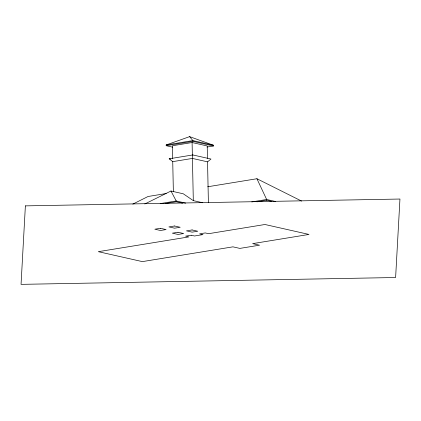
<?xml version="1.0" encoding="UTF-8"?>
<svg xmlns="http://www.w3.org/2000/svg" width="421" height="421" viewBox="0 0 421 421"><rect width="100%" height="100%" fill="white"/><g stroke="black" fill="none" stroke-linecap="round" stroke-linejoin="round"><path stroke-width="0.63" d="M208.4 202.648L207.548 161.843L210.968 159.038L192.829 154.944L192.429 158.428L193.313 200.633L202.748 202.764M132.841 204.111L148.071 196.486L166.216 193.528M144.792 203.98L170.979 191.018L183.288 193.797L193.313 200.633M172.61 147.15L166.2 145.703L166.184 144.95L189.613 136.641L213.4 145.224L213.415 145.982L207.058 147.018M166.184 144.95L192.886 140.593L213.4 145.224M166.2 145.703L192.902 141.351L213.415 145.982M207.474 158.364L207.216 145.945L192.097 142.53L172.405 145.74L172.678 158.817M207.548 161.843L192.429 158.428L172.736 161.638L169.195 158.801L192.829 154.944M207.679 186.766L256.921 178.736L301.589 201.08M160.196 203.596L176.225 200.98L185.687 203.117M165.337 203.517L176.241 201.738L182.551 203.164M251.753 201.912L266.651 199.486L275.555 201.496M256.952 201.827L266.672 200.238L271.755 201.391M169.195 158.801L170.447 159.08M189.613 136.641L192.886 140.593L192.902 141.351M170.979 191.018L176.225 200.98L176.241 201.738M256.921 178.736L266.651 199.486L266.672 200.238M192.097 142.53L192.355 154.954M172.736 161.638L173.363 191.508M25.386 205.874L21.05 284.359L395.614 277.518L399.95 199.033L25.386 205.874M160.443 228.293L154.833 229.208L160.49 230.487L166.1 229.571L160.443 228.293M174.526 225.993L168.916 226.908L174.573 228.187L180.183 227.272L174.526 225.993M177.994 232.255L172.378 233.171L178.041 234.444L183.651 233.534L177.994 232.255M192.076 229.955L186.466 230.871L192.123 232.15L197.733 231.234L192.076 229.955M191.176 235.228L185.561 236.144L188.908 236.902L98.325 251.674L142.361 261.615L232.945 246.843L239.854 248.401L259.546 245.19L252.637 243.633L308.993 234.439L264.956 224.498L208.6 233.687L205.259 232.934L199.643 233.85L202.99 234.602L194.518 235.986L191.176 235.228"/></g></svg>
